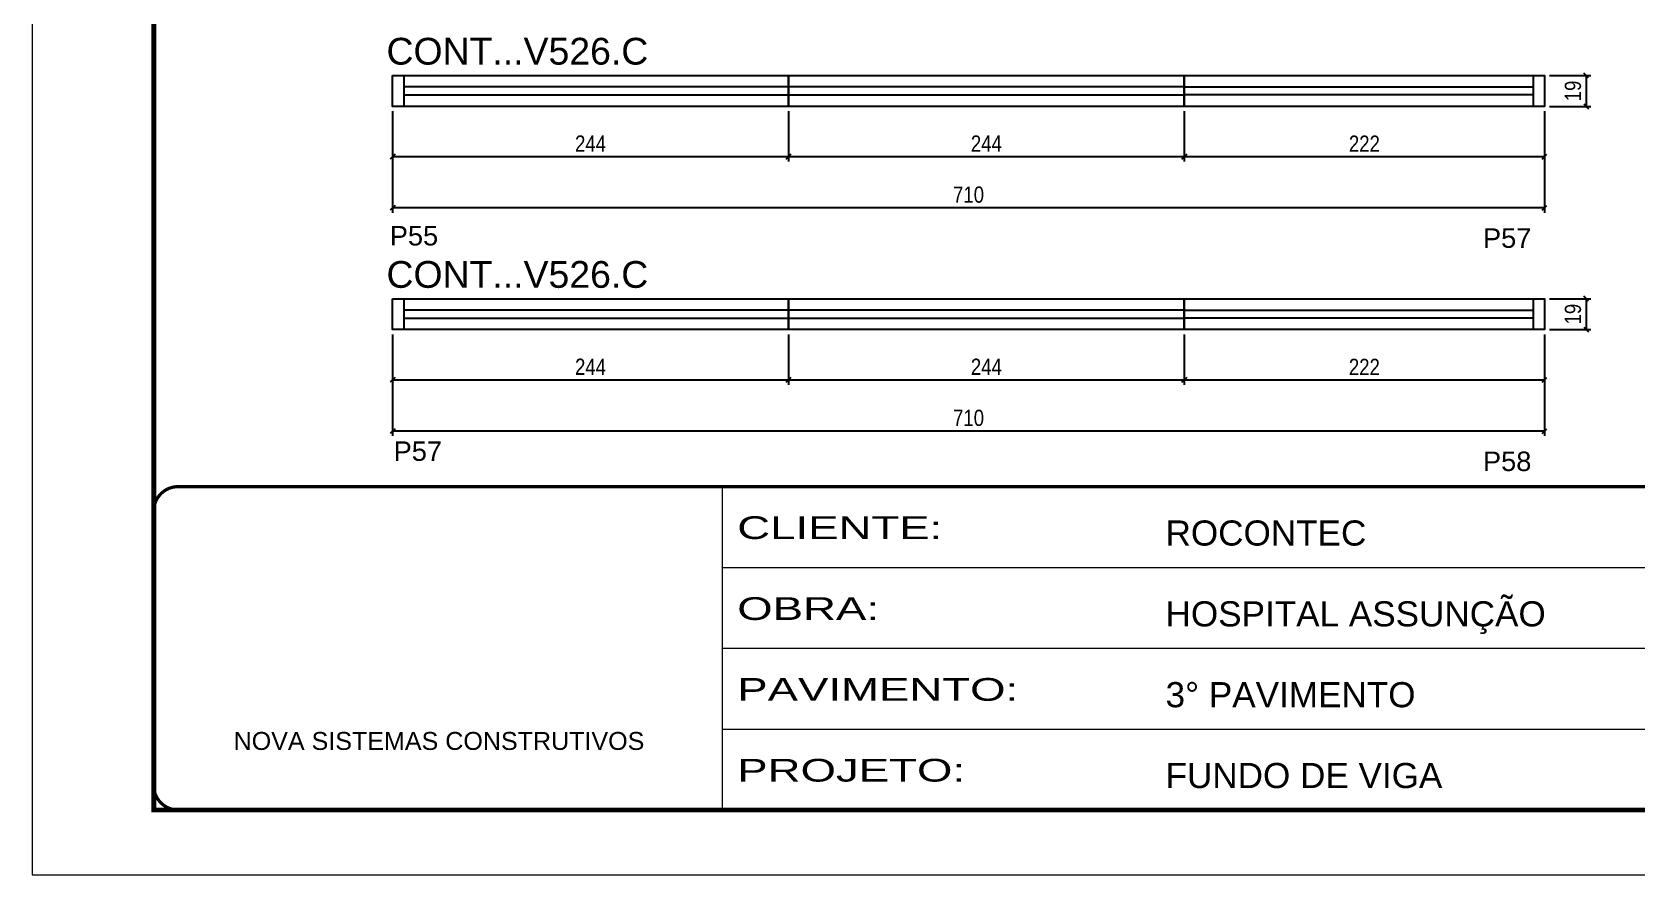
# Model space of a CAD drawing. Extents: x 2216 to 194001, y 226 to 38185.
# Drawn here: x 2216 to 3205, y 1375 to 1894 of the extents above; entities that cross this region are included whole.
import ezdxf

# ---------------------------------------------------------------- set-up
doc = ezdxf.new("R2010")
doc.units = 0
doc.linetypes.add('CONTINUO', pattern=[0])
doc.linetypes.add('DASHED', pattern=[0.75, 0.5, -0.25])
for name, color, linetype in [('5', 5, 'Continuous'), ('COTA', 241, 'Continuous'), ('NOMENCLATURA', 7, 'Continuous'), ('Painéis', 200, 'Continuous'), ('SARR_2.2x7', 40, 'Continuous')]:
    doc.layers.add(name, color=color, linetype=linetype)
for name, color, linetype, lineweight in [('Folhas', 255, 'Continuous', 9), ('Romaneio', 3, 'Continuous', 13), ('SARRAFO DE PRESSAO', 251, 'DASHED', 9)]:
    doc.layers.add(name, color=color, linetype=linetype, lineweight=lineweight)
doc.styles.add('ARIAL', font='arial.ttf')
doc.styles.add('COTA TECNICA-50', font='techl___.ttf', dxfattribs={"height": 10})
doc.styles.get("Standard").update_dxf_attribs({"font": 'arial.ttf'})
doc.styles.add('Tecnologia', font='')
doc.styles.get('Tecnologia').set_extended_font_data('Forgotten Futurist')
doc.dimstyles.new('COTA PAINEL-50', dxfattribs={"dimtxt": 10, "dimasz": 3, "dimexe": 3, "dimexo": 3, "dimgap": 3, "dimtad": 1, "dimdec": 1, "dimzin": 12, "dimdsep": 46, "dimtxsty": 'COTA TECNICA-50', "dimblk1": 'OBLIQUE', "dimblk2": 'OBLIQUE', "dimsah": 1, "dimcen": 0.9, "dimclrd": 4, "dimclre": 4, "dimclrt": 240, "dimadec": 1, "dimazin": 3, "dimtfac": 1, "dimtdec": 1, "dimtmove": 0, "dimatfit": 3, "dimfxl": 1, "dimtolj": 1, "dimtzin": 12, "dimarcsym": 0})

# ---------------------------------------------------------------- blocks, each defined once
blk = doc.blocks.new('9999999999')
at = {"color": 30, "linetype": 'CONTINUO'}
for p, q in [((98564.56, 34230.21), (98564.56, 34429.45)), ((98564.56, 34379.64), (99583.98, 34379.64)), ((98564.56, 34329.83), (99487.98, 34329.83)), ((98564.56, 34280.02), (99487.98, 34280.02))]:
    blk.add_line(p, q, dxfattribs=at)
at = {"color": 30, "linetype": 'CONTINUO', "const_width": 2}
blk.add_lwpolyline([(99583.98, 34230.21), (99583.98, 34414.45, 0.414214), (99568.98, 34429.45), (98228.98, 34429.45, 0.414214), (98213.98, 34414.45), (98213.98, 34245.21, 0.414214), (98228.98, 34230.21), (99583.98, 34230.21)], format="xyb", dxfattribs=at)
at = {"layer": 'Folhas'}
blk.add_lwpolyline([(98138.98, 34190.21), (99623.98, 34190.21), (99623.98, 35240.21), (98138.98, 35240.21)], close=True, dxfattribs=at)
at = {"layer": 'Folhas', "color": 30, "const_width": 3}
blk.add_lwpolyline([(98213.98, 34230.21), (99583.98, 34230.21), (99583.98, 35200.21), (98213.98, 35200.21)], close=True, dxfattribs=at)
at = {"color": 7, "linetype": 'Continuous', "ltscale": 5, "style": 'ARIAL'}
for s, height, p in [('ROCONTEC', 15.483, (98837.68, 34393.13)), ('HOSPITAL ASSUNÇÃO', 15.4829, (98837.68, 34343.32)), ('3° PAVIMENTO', 15.4829, (98837.68, 34293.51)), ('NOVA SISTEMAS CONSTRUTIVOS', 11.0592, (98263.19, 34267.21)), ('FUNDO DE VIGA', 15.4829, (98837.68, 34243.7))]:
    blk.add_text(s, height=height, dxfattribs=at).set_placement(p)
at = {"layer": 'Folhas', "color": 7, "style": 'Tecnologia', "width": 1.5}
for s, p in [('CLIENTE:', (98573.65, 34397.17)), ('OBRA:', (98573.65, 34347.31)), ('PAVIMENTO:', (98573.65, 34297.5)), ('PROJETO:', (98573.65, 34247.69))]:
    blk.add_text(s, height=14, dxfattribs=at).set_placement(p)
blk = doc.blocks.new('_Oblique')
at = {"color": 0, "linetype": 'ByBlock', "lineweight": -2}
blk.add_line((-0.5, -0.5), (0.5, 0.5), dxfattribs=at)
blk = doc.blocks.new('*D172')
at = {"layer": 'COTA', "color": 4, "linetype": 'ByBlock', "lineweight": -2, "transparency": 16777216}
for p, q in [((2926.42, 1845.25), (2926.42, 1814.26)), ((3148.46, 1845.25), (3148.46, 1814.26)), ((2926.42, 1817.26), (3148.46, 1817.26))]:
    blk.add_line(p, q, dxfattribs=at)
at = {"layer": 'Defpoints', "color": 0, "linetype": 'ByBlock', "transparency": 16777216}
for p in [(2926.42, 1848.25), (3148.46, 1848.25), (3148.46, 1817.26)]:
    blk.add_point(p, dxfattribs=at)
at = {"layer": 'COTA', "color": 4, "linetype": 'ByBlock', "lineweight": -2, "transparency": 16777216, "xscale": 3, "yscale": 3, "zscale": 3, "rotation": 180}
blk.add_blockref('_Oblique', (2926.42, 1817.26), dxfattribs=at)
at = {"layer": 'COTA', "color": 4, "linetype": 'ByBlock', "lineweight": -2, "transparency": 16777216, "xscale": 3, "yscale": 3, "zscale": 3}
blk.add_blockref('_Oblique', (3148.46, 1817.26), dxfattribs=at)
at = {"layer": 'COTA', "color": 240, "linetype": 'ByBlock', "transparency": 16777216, "insert": (3037.44, 1825.26), "char_height": 10, "attachment_point": 5, "style": 'COTA TECNICA-50'}
blk.add_mtext('\\A1;222', dxfattribs=at)
blk = doc.blocks.new('*D143')
at = {"layer": 'Defpoints', "color": 0, "linetype": 'ByBlock', "transparency": 16777216}
for p in [(2438.42, 1848.25), (2682.42, 1848.25), (2682.42, 1817.26)]:
    blk.add_point(p, dxfattribs=at)
at = {"layer": 'Romaneio', "color": 4, "linetype": 'ByBlock', "lineweight": -2, "transparency": 16777216}
for p, q in [((2438.42, 1845.25), (2438.42, 1814.26)), ((2682.42, 1845.25), (2682.42, 1814.26)), ((2438.42, 1817.26), (2682.42, 1817.26))]:
    blk.add_line(p, q, dxfattribs=at)
at = {"layer": 'Romaneio', "color": 4, "linetype": 'ByBlock', "lineweight": -2, "transparency": 16777216, "xscale": 3, "yscale": 3, "zscale": 3, "rotation": 180}
blk.add_blockref('_Oblique', (2438.42, 1817.26), dxfattribs=at)
at = {"layer": 'Romaneio', "color": 4, "linetype": 'ByBlock', "lineweight": -2, "transparency": 16777216, "xscale": 3, "yscale": 3, "zscale": 3}
blk.add_blockref('_Oblique', (2682.42, 1817.26), dxfattribs=at)
at = {"layer": 'Romaneio', "color": 240, "linetype": 'ByBlock', "transparency": 16777216, "insert": (2560.42, 1825.34), "char_height": 10, "attachment_point": 5, "style": 'COTA TECNICA-50'}
blk.add_mtext('\\A1;244', dxfattribs=at)
blk = doc.blocks.new('*D25')
at = {"layer": 'Defpoints', "color": 0, "linetype": 'ByBlock', "transparency": 16777216}
for p in [(2682.42, 1848.25), (2926.42, 1848.25), (2926.42, 1817.26)]:
    blk.add_point(p, dxfattribs=at)
at = {"layer": 'Romaneio', "color": 4, "linetype": 'ByBlock', "lineweight": -2, "transparency": 16777216}
for p, q in [((2682.42, 1845.25), (2682.42, 1814.26)), ((2926.42, 1845.25), (2926.42, 1814.26)), ((2682.42, 1817.26), (2926.42, 1817.26))]:
    blk.add_line(p, q, dxfattribs=at)
at = {"layer": 'Romaneio', "color": 4, "linetype": 'ByBlock', "lineweight": -2, "transparency": 16777216, "xscale": 3, "yscale": 3, "zscale": 3, "rotation": 180}
blk.add_blockref('_Oblique', (2682.42, 1817.26), dxfattribs=at)
at = {"layer": 'Romaneio', "color": 4, "linetype": 'ByBlock', "lineweight": -2, "transparency": 16777216, "xscale": 3, "yscale": 3, "zscale": 3}
blk.add_blockref('_Oblique', (2926.42, 1817.26), dxfattribs=at)
at = {"layer": 'Romaneio', "color": 240, "linetype": 'ByBlock', "transparency": 16777216, "insert": (2804.42, 1825.34), "char_height": 10, "attachment_point": 5, "style": 'COTA TECNICA-50'}
blk.add_mtext('\\A1;244', dxfattribs=at)
blk = doc.blocks.new('*D26')
at = {"layer": 'COTA', "color": 4, "linetype": 'ByBlock', "lineweight": -2, "transparency": 16777216}
for p, q in [((2438.42, 1845.25), (2438.42, 1782.69)), ((3148.46, 1845.25), (3148.46, 1782.69)), ((3148.46, 1785.69), (2438.42, 1785.69))]:
    blk.add_line(p, q, dxfattribs=at)
at = {"layer": 'Defpoints', "color": 0, "linetype": 'ByBlock', "transparency": 16777216}
for p in [(2438.42, 1848.25), (3148.46, 1848.25), (2438.42, 1785.69)]:
    blk.add_point(p, dxfattribs=at)
at = {"layer": 'COTA', "color": 4, "linetype": 'ByBlock', "lineweight": -2, "transparency": 16777216, "xscale": 3, "yscale": 3, "zscale": 3, "rotation": 180}
blk.add_blockref('_Oblique', (2438.42, 1785.69), dxfattribs=at)
at = {"layer": 'COTA', "color": 4, "linetype": 'ByBlock', "lineweight": -2, "transparency": 16777216, "xscale": 3, "yscale": 3, "zscale": 3}
blk.add_blockref('_Oblique', (3148.46, 1785.69), dxfattribs=at)
at = {"layer": 'COTA', "color": 240, "linetype": 'ByBlock', "transparency": 16777216, "insert": (2793.44, 1793.79), "char_height": 10, "attachment_point": 5, "style": 'COTA TECNICA-50'}
blk.add_mtext('\\A1;710', dxfattribs=at)
blk = doc.blocks.new('*D144')
at = {"layer": 'COTA', "color": 4, "linetype": 'ByBlock', "lineweight": -2, "transparency": 16777216}
for p, q in [((2926.42, 1707.71), (2926.42, 1676.71)), ((3148.46, 1707.71), (3148.46, 1676.71)), ((2926.42, 1679.71), (3148.46, 1679.71))]:
    blk.add_line(p, q, dxfattribs=at)
at = {"layer": 'Defpoints', "color": 0, "linetype": 'ByBlock', "transparency": 16777216}
for p in [(2926.42, 1710.71), (3148.46, 1710.71), (3148.46, 1679.71)]:
    blk.add_point(p, dxfattribs=at)
at = {"layer": 'COTA', "color": 4, "linetype": 'ByBlock', "lineweight": -2, "transparency": 16777216, "xscale": 3, "yscale": 3, "zscale": 3, "rotation": 180}
blk.add_blockref('_Oblique', (2926.42, 1679.71), dxfattribs=at)
at = {"layer": 'COTA', "color": 4, "linetype": 'ByBlock', "lineweight": -2, "transparency": 16777216, "xscale": 3, "yscale": 3, "zscale": 3}
blk.add_blockref('_Oblique', (3148.46, 1679.71), dxfattribs=at)
at = {"layer": 'COTA', "color": 240, "linetype": 'ByBlock', "transparency": 16777216, "insert": (3037.44, 1687.71), "char_height": 10, "attachment_point": 5, "style": 'COTA TECNICA-50'}
blk.add_mtext('\\A1;222', dxfattribs=at)
blk = doc.blocks.new('*D145')
at = {"layer": 'Defpoints', "color": 0, "linetype": 'ByBlock', "transparency": 16777216}
for p in [(2438.42, 1710.71), (2682.42, 1710.71), (2682.42, 1679.71)]:
    blk.add_point(p, dxfattribs=at)
at = {"layer": 'Romaneio', "color": 4, "linetype": 'ByBlock', "lineweight": -2, "transparency": 16777216}
for p, q in [((2438.42, 1707.71), (2438.42, 1676.71)), ((2682.42, 1707.71), (2682.42, 1676.71)), ((2438.42, 1679.71), (2682.42, 1679.71))]:
    blk.add_line(p, q, dxfattribs=at)
at = {"layer": 'Romaneio', "color": 4, "linetype": 'ByBlock', "lineweight": -2, "transparency": 16777216, "xscale": 3, "yscale": 3, "zscale": 3, "rotation": 180}
blk.add_blockref('_Oblique', (2438.42, 1679.71), dxfattribs=at)
at = {"layer": 'Romaneio', "color": 4, "linetype": 'ByBlock', "lineweight": -2, "transparency": 16777216, "xscale": 3, "yscale": 3, "zscale": 3}
blk.add_blockref('_Oblique', (2682.42, 1679.71), dxfattribs=at)
at = {"layer": 'Romaneio', "color": 240, "linetype": 'ByBlock', "transparency": 16777216, "insert": (2560.42, 1687.79), "char_height": 10, "attachment_point": 5, "style": 'COTA TECNICA-50'}
blk.add_mtext('\\A1;244', dxfattribs=at)
blk = doc.blocks.new('*D27')
at = {"layer": 'Defpoints', "color": 0, "linetype": 'ByBlock', "transparency": 16777216}
for p in [(2682.42, 1710.71), (2926.42, 1710.71), (2926.42, 1679.71)]:
    blk.add_point(p, dxfattribs=at)
at = {"layer": 'Romaneio', "color": 4, "linetype": 'ByBlock', "lineweight": -2, "transparency": 16777216}
for p, q in [((2682.42, 1707.71), (2682.42, 1676.71)), ((2926.42, 1707.71), (2926.42, 1676.71)), ((2682.42, 1679.71), (2926.42, 1679.71))]:
    blk.add_line(p, q, dxfattribs=at)
at = {"layer": 'Romaneio', "color": 4, "linetype": 'ByBlock', "lineweight": -2, "transparency": 16777216, "xscale": 3, "yscale": 3, "zscale": 3, "rotation": 180}
blk.add_blockref('_Oblique', (2682.42, 1679.71), dxfattribs=at)
at = {"layer": 'Romaneio', "color": 4, "linetype": 'ByBlock', "lineweight": -2, "transparency": 16777216, "xscale": 3, "yscale": 3, "zscale": 3}
blk.add_blockref('_Oblique', (2926.42, 1679.71), dxfattribs=at)
at = {"layer": 'Romaneio', "color": 240, "linetype": 'ByBlock', "transparency": 16777216, "insert": (2804.42, 1687.79), "char_height": 10, "attachment_point": 5, "style": 'COTA TECNICA-50'}
blk.add_mtext('\\A1;244', dxfattribs=at)
blk = doc.blocks.new('*D28')
at = {"layer": 'COTA', "color": 4, "linetype": 'ByBlock', "lineweight": -2, "transparency": 16777216}
for p, q in [((2438.42, 1707.71), (2438.42, 1645.14)), ((3148.46, 1707.71), (3148.46, 1645.14)), ((3148.46, 1648.14), (2438.42, 1648.14))]:
    blk.add_line(p, q, dxfattribs=at)
at = {"layer": 'Defpoints', "color": 0, "linetype": 'ByBlock', "transparency": 16777216}
for p in [(2438.42, 1710.71), (3148.46, 1710.71), (2438.42, 1648.14)]:
    blk.add_point(p, dxfattribs=at)
at = {"layer": 'COTA', "color": 4, "linetype": 'ByBlock', "lineweight": -2, "transparency": 16777216, "xscale": 3, "yscale": 3, "zscale": 3, "rotation": 180}
blk.add_blockref('_Oblique', (2438.42, 1648.14), dxfattribs=at)
at = {"layer": 'COTA', "color": 4, "linetype": 'ByBlock', "lineweight": -2, "transparency": 16777216, "xscale": 3, "yscale": 3, "zscale": 3}
blk.add_blockref('_Oblique', (3148.46, 1648.14), dxfattribs=at)
at = {"layer": 'COTA', "color": 240, "linetype": 'ByBlock', "transparency": 16777216, "insert": (2793.44, 1656.24), "char_height": 10, "attachment_point": 5, "style": 'COTA TECNICA-50'}
blk.add_mtext('\\A1;710', dxfattribs=at)
blk = doc.blocks.new('*D146')
at = {"layer": 'COTA', "color": 4, "linetype": 'ByBlock', "lineweight": -2, "transparency": 16777216}
for p, q in [((3151.46, 1729.71), (3177.12, 1729.71)), ((3174.12, 1729.71), (3174.12, 1710.71)), ((3151.46, 1710.71), (3177.12, 1710.71))]:
    blk.add_line(p, q, dxfattribs=at)
at = {"layer": 'Defpoints', "color": 0, "linetype": 'ByBlock', "transparency": 16777216}
for p in [(3148.46, 1729.71), (3148.46, 1710.71), (3174.12, 1710.71)]:
    blk.add_point(p, dxfattribs=at)
at = {"layer": 'COTA', "color": 4, "linetype": 'ByBlock', "lineweight": -2, "transparency": 16777216, "xscale": 3, "yscale": 3, "zscale": 3}
for p, rotation in [((3174.12, 1729.71), 90), ((3174.12, 1710.71), 270)]:
    blk.add_blockref('_Oblique', p, dxfattribs=dict(at, rotation=rotation))
at = {"layer": 'COTA', "color": 240, "linetype": 'ByBlock', "transparency": 16777216, "insert": (3166.04, 1720.21), "char_height": 10, "attachment_point": 5, "rotation": 90, "style": 'COTA TECNICA-50'}
blk.add_mtext('\\A1;19', dxfattribs=at)
blk = doc.blocks.new('*D79')
at = {"layer": 'COTA', "color": 4, "linetype": 'ByBlock', "lineweight": -2, "transparency": 16777216}
for p, q in [((3151.46, 1867.25), (3177.12, 1867.25)), ((3174.12, 1867.25), (3174.12, 1848.25)), ((3151.46, 1848.25), (3177.12, 1848.25))]:
    blk.add_line(p, q, dxfattribs=at)
at = {"layer": 'Defpoints', "color": 0, "linetype": 'ByBlock', "transparency": 16777216}
for p in [(3148.46, 1867.25), (3148.46, 1848.25), (3174.12, 1848.25)]:
    blk.add_point(p, dxfattribs=at)
at = {"layer": 'COTA', "color": 4, "linetype": 'ByBlock', "lineweight": -2, "transparency": 16777216, "xscale": 3, "yscale": 3, "zscale": 3}
for p, rotation in [((3174.12, 1867.25), 90), ((3174.12, 1848.25), 270)]:
    blk.add_blockref('_Oblique', p, dxfattribs=dict(at, rotation=rotation))
at = {"layer": 'COTA', "color": 240, "linetype": 'ByBlock', "transparency": 16777216, "insert": (3166.04, 1857.75), "char_height": 10, "attachment_point": 5, "rotation": 90, "style": 'COTA TECNICA-50'}
blk.add_mtext('\\A1;19', dxfattribs=at)

msp = doc.modelspace()

# ---------------------------------------------------------------- linework, layer by layer
at = {"layer": 'Painéis', "linetype": 'Continuous'}
for points in [[(2438.42, 1867.25), (2682.42, 1867.25), (2682.42, 1848.25), (2438.42, 1848.25)], [(2682.42, 1867.25), (2926.42, 1867.25), (2926.42, 1848.25), (2682.42, 1848.25)], [(2438.42, 1729.71), (2682.42, 1729.71), (2682.42, 1710.71), (2438.42, 1710.71)], [(2682.42, 1729.71), (2926.42, 1729.71), (2926.42, 1710.71), (2682.42, 1710.71)]]:
    msp.add_lwpolyline(points, close=True, dxfattribs=at)
at = {"layer": 'Painéis', "linetype": 'ByBlock'}
for points in [[(2926.42, 1867.25), (3148.46, 1867.25), (3148.46, 1848.25), (2926.42, 1848.25)], [(2926.42, 1729.71), (3148.46, 1729.71), (3148.46, 1710.71), (2926.42, 1710.71)]]:
    msp.add_lwpolyline(points, close=True, dxfattribs=at)
at = {"layer": 'SARR_2.2x7', "linetype": 'Continuous'}
for p, q in [((2445.42, 1867.25), (2445.42, 1848.25)), ((2682.42, 1860.25), (2445.42, 1860.25)), ((2926.42, 1860.25), (2682.42, 1860.25)), ((2926.42, 1860.25), (3141.48, 1860.25)), ((3141.48, 1867.25), (3141.48, 1848.25)), ((2445.42, 1855.25), (2682.42, 1855.25)), ((2682.42, 1855.25), (2926.42, 1855.25)), ((3141.48, 1855.25), (2926.42, 1855.25)), ((2445.42, 1729.71), (2445.42, 1710.71)), ((2682.42, 1722.71), (2445.42, 1722.71)), ((2926.42, 1722.71), (2682.42, 1722.71)), ((2926.42, 1722.71), (3141.48, 1722.71)), ((3141.48, 1729.71), (3141.48, 1710.71)), ((2445.42, 1717.71), (2682.42, 1717.71)), ((2682.42, 1717.71), (2926.42, 1717.71)), ((3141.48, 1717.71), (2926.42, 1717.71))]:
    msp.add_line(p, q, dxfattribs=at)

# ---------------------------------------------------------------- block references
at = {"layer": 'SARRAFO DE PRESSAO', "color": 6, "linetype": 'ByBlock'}
msp.add_blockref('9999999999', (-95922.79, -32815.53), dxfattribs=at)

# ---------------------------------------------------------------- texts
at = {"layer": '5', "linetype": 'Continuous'}
for s, p in [('P55', (2436.68, 1762.52)), ('P57', (3110.55, 1761.07)), ('P57', (2439.05, 1629.79)), ('P58', (3110.55, 1623.52))]:
    msp.add_text(s, height=12, rotation=359.99996, dxfattribs=at).set_placement(p)
at = {"layer": 'NOMENCLATURA', "linetype": 'Continuous'}
for p in [(2434.64, 1873.98), (2434.64, 1736.43)]:
    msp.add_text('CONT...V526.C', height=16.5, dxfattribs=at).set_placement(p)

# ---------------------------------------------------------------- dimensions: what is measured, and where the dimension line sits
at = {"layer": 'COTA', "linetype": 'ByBlock'}
for base, p1, p2, picture, middle in [((3174.12, 1848.25), (3148.46, 1867.25), (3148.46, 1848.25), '*D79', (3166.04, 1857.75)), ((3174.12, 1710.71), (3148.46, 1729.71), (3148.46, 1710.71), '*D146', (3166.04, 1720.21))]:
    dim = msp.add_linear_dim(base=base, p1=p1, p2=p2, angle=90, dimstyle='COTA PAINEL-50', override={"dimarcsym": 1}, dxfattribs=at)
    dim.commit()
    dim.dimension.update_dxf_attribs({"geometry": picture, "text_midpoint": middle})
for base, p1, p2, picture, middle in [((2438.42, 1785.69), (3148.46, 1848.25), (2438.42, 1848.25), '*D26', (2793.44, 1793.79)), ((3148.46, 1817.26), (2926.42, 1848.25), (3148.46, 1848.25), '*D172', (3037.44, 1825.26)), ((2438.42, 1648.14), (3148.46, 1710.71), (2438.42, 1710.71), '*D28', (2793.44, 1656.24)), ((3148.46, 1679.71), (2926.42, 1710.71), (3148.46, 1710.71), '*D144', (3037.44, 1687.71))]:
    dim = msp.add_linear_dim(base=base, p1=p1, p2=p2, dimstyle='COTA PAINEL-50', override={"dimarcsym": 1}, dxfattribs=at)
    dim.commit()
    dim.dimension.update_dxf_attribs({"geometry": picture, "text_midpoint": middle})
at = {"layer": 'Romaneio', "linetype": 'ByBlock'}
for p1, p2, picture, middle in [((2438.42, 1848.25), (2682.42, 1848.25), '*D143', (2560.42, 1825.34)), ((2682.42, 1848.25), (2926.42, 1848.25), '*D25', (2804.42, 1825.34)), ((2438.42, 1710.71), (2682.42, 1710.71), '*D145', (2560.42, 1687.79)), ((2682.42, 1710.71), (2926.42, 1710.71), '*D27', (2804.42, 1687.79))]:
    dim = msp.add_aligned_dim(p1=p1, p2=p2, distance=-30.99, dimstyle='COTA PAINEL-50', override={"dimarcsym": 1}, dxfattribs=at)
    dim.commit()
    dim.dimension.update_dxf_attribs({"geometry": picture, "text_midpoint": middle})

doc.saveas('drawing.dxf')
